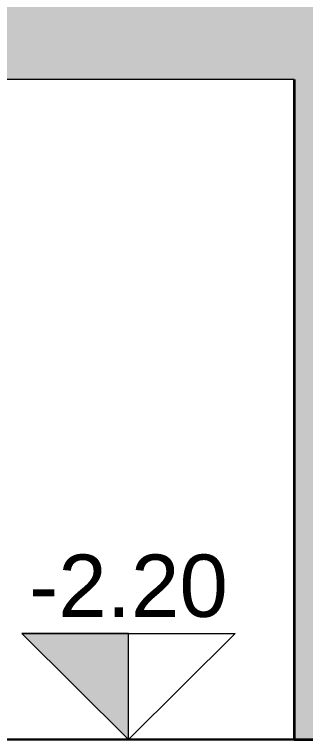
# Model space of a CAD drawing. Header units: metres. Extents: x 42 to 294, y -52 to 32.
# Drawn here: x 234.775 to 235.876, y -2.666 to 0.08 of the extents above; entities that cross this region are included whole.
import ezdxf

# ---------------------------------------------------------------- set-up
doc = ezdxf.new("R2010")
doc.units = ezdxf.units.M
doc.header["$LTSCALE"] = 0.15
doc.layers.get('0').update_dxf_attribs({"lineweight": 20})
doc.layers.add('A-FLOROTM', color=6, linetype='Continuous', lineweight=13)
doc.layers.add('A-WALL', color=2, linetype='Continuous', lineweight=30)
doc.layers.add('MUROS', color=11, linetype='Continuous')
doc.styles.get("Standard").update_dxf_attribs({"font": 'arial.ttf', "height": 0.15})

msp = doc.modelspace()

# ---------------------------------------------------------------- hatches: boundary and pattern name
at = {"ltscale": 0.1}
h = msp.add_hatch(color=256, dxfattribs=at)
h.paths.add_polyline_path([(235.2061, 8.9362), (234.8023, 8.9362), (235.2061, 8.5342)])
h.paths.add_polyline_path([(235.2061, 6.1362), (234.8023, 6.1362), (235.2061, 5.7342)])
h.paths.add_polyline_path([(235.2061, 3.3362), (234.8023, 3.3362), (235.2061, 2.9342)])
h.paths.add_polyline_path([(235.2061, 0.5362), (234.8023, 0.5362), (235.2061, 0.1342)])
h.paths.add_polyline_path([(235.2061, -2.2638), (234.8023, -2.2638), (235.2061, -2.6658)])
at = {"layer": 'MUROS', "ltscale": 0.1}
h = msp.add_hatch(color=256, dxfattribs=at)
h.paths.add_polyline_path([(238.7077, 6.6342), (238.4077, 6.6342), (238.4077, 5.7342), (237.0327, 5.7342), (237.0327, 8.2342), (238.4077, 8.2342), (238.4077, 7.8342), (238.7077, 7.8342), (238.7077, 9.4342), (238.4077, 9.4342), (238.4077, 8.5342), (237.0327, 8.5342), (237.0327, 11.0342), (238.4077, 11.0342), (238.4077, 10.6342), (238.7077, 10.6342), (238.7077, 12.2342), (238.4077, 12.2342), (238.4077, 11.3342), (237.0327, 11.3342), (237.0327, 13.8342), (238.4077, 13.8342), (238.4077, 13.4342), (238.7077, 13.4342), (238.7077, 15.0342), (238.4077, 15.0342), (238.4077, 14.1342), (237.0327, 14.1342), (237.0327, 16.6342), (238.4077, 16.6342), (238.4077, 16.2342), (238.7077, 16.2342), (238.7077, 17.8342), (238.4077, 17.8342), (238.4077, 16.9342), (237.0327, 16.9342), (237.0327, 19.4342), (238.4077, 19.4342), (238.4077, 19.0342), (238.7077, 19.0342), (238.7077, 19.4342), (238.7077, 19.7342), (238.7077, 20.7342), (238.5577, 20.7342), (238.5577, 19.7342), (237.0327, 19.7342), (237.0327, 22.2342), (236.8827, 22.2342), (232.0327, 22.2342), (231.7327, 22.2342), (231.7327, 21.7342), (232.0327, 21.7342), (232.0327, 21.9342), (235.8327, 21.9342), (235.8327, 19.7342), (234.7327, 19.7342), (234.7327, 19.4342), (235.8327, 19.4342), (235.8327, 16.9342), (234.7327, 16.9342), (234.7327, 16.6342), (235.8327, 16.6342), (235.8327, 14.1342), (234.7327, 14.1342), (234.7327, 13.8342), (235.8327, 13.8342), (235.8327, 11.3342), (234.7327, 11.3342), (234.7327, 11.0342), (235.8327, 11.0342), (235.8327, 8.5342), (234.7327, 8.5342), (234.7327, 8.2342), (234.7477, 8.2342), (235.8327, 8.2342), (235.8327, 5.7342), (234.7327, 5.7342), (234.7327, 5.4342), (234.7477, 5.4342), (235.8327, 5.4342), (235.8327, 2.9342), (234.7327, 2.9342), (234.7327, 2.6342), (234.7477, 2.6342), (235.8327, 2.6342), (235.8327, 0.1342), (234.7327, 0.1342), (234.7327, -0.1658), (234.7477, -0.1658), (235.8327, -0.1658), (235.8327, -2.6658), (235.9827, -2.6658), (235.9827, -0.1658), (236.8827, -0.1658), (236.8827, -2.6658), (237.0327, -2.6658), (237.0327, -0.1658), (245.6827, -0.1658), (245.6827, -0.4658), (245.6827, -2.6658), (245.8327, -2.6658), (245.8327, 2.9342), (245.6827, 2.9342), (245.6827, 0.1342), (238.7077, 0.1342), (238.7077, 1.0342), (238.4077, 1.0342), (238.4077, 0.1342), (237.0327, 0.1342), (237.0327, 2.6342), (238.4077, 2.6342), (238.4077, 2.2342), (238.7077, 2.2342), (238.7077, 3.8342), (238.4077, 3.8342), (238.4077, 2.9342), (237.0327, 2.9342), (237.0327, 5.4342), (238.4077, 5.4342), (238.4077, 5.0342), (238.7077, 5.0342)])
h.paths.add_polyline_path([(236.8827, 5.4342), (236.8827, 2.9342), (235.9827, 2.9342), (235.9827, 5.4342)], flags=16)
h.paths.add_polyline_path([(236.8827, 5.7342), (235.9827, 5.7342), (235.9827, 8.2342), (236.8827, 8.2342)], flags=16)
h.paths.add_polyline_path([(236.8827, 2.6342), (236.8827, 0.1342), (235.9827, 0.1342), (235.9827, 2.6342)], flags=16)
h.paths.add_polyline_path([(236.8827, 8.5342), (235.9827, 8.5342), (235.9827, 11.0342), (236.8827, 11.0342)], flags=16)
h.paths.add_polyline_path([(236.8827, 11.3342), (235.9827, 11.3342), (235.9827, 13.8342), (236.8827, 13.8342)], flags=16)
h.paths.add_polyline_path([(236.8827, 14.1342), (235.9827, 14.1342), (235.9827, 16.6342), (236.8827, 16.6342)], flags=16)
h.paths.add_polyline_path([(236.8827, 16.9342), (235.9827, 16.9342), (235.9827, 19.4342), (236.8827, 19.4342)], flags=16)
h.paths.add_polyline_path([(236.8827, 19.7342), (235.9827, 19.7342), (235.9827, 21.9342), (236.8827, 21.9342)], flags=16)
h.paths.add_polyline_path([(236.5144, 0.1336), (236.5144, 0.6164), (236.2053, 0.6164), (236.2053, 0.1336)], flags=24)
h.paths.add_polyline_path([(236.5146, 1.1447), (236.5146, 1.6275), (236.2054, 1.6275), (236.2054, 1.1447)], flags=8)
h.paths.add_polyline_path([(236.5144, 2.9542), (236.5144, 3.437), (236.2053, 3.437), (236.2053, 2.9542)], flags=8)
h.paths.add_polyline_path([(236.5146, 3.9447), (236.5146, 4.4275), (236.2054, 4.4275), (236.2054, 3.9447)], flags=8)
h.paths.add_polyline_path([(236.5144, 5.8069), (236.5144, 6.2897), (236.2053, 6.2897), (236.2053, 5.8069)], flags=8)
h.paths.add_polyline_path([(236.5146, 6.7447), (236.5146, 7.2275), (236.2054, 7.2275), (236.2054, 6.7447)], flags=8)
h.paths.add_polyline_path([(236.5144, 8.568), (236.5144, 9.0508), (236.2053, 9.0508), (236.2053, 8.568)], flags=8)
h.paths.add_polyline_path([(236.5146, 9.5447), (236.5146, 10.0275), (236.2054, 10.0275), (236.2054, 9.5447)], flags=8)
h.paths.add_polyline_path([(236.5144, 11.4022), (236.5144, 11.8851), (236.2053, 11.8851), (236.2053, 11.4022)], flags=8)
h.paths.add_polyline_path([(236.5146, 12.3447), (236.5146, 12.8275), (236.2054, 12.8275), (236.2054, 12.3447)], flags=8)
h.paths.add_polyline_path([(236.5144, 14.2018), (236.5144, 14.6847), (236.2053, 14.6847), (236.2053, 14.2018)], flags=8)
h.paths.add_polyline_path([(236.5146, 15.1447), (236.5146, 15.6275), (236.2054, 15.6275), (236.2054, 15.1447)], flags=8)
h.paths.add_polyline_path([(236.5144, 17.0206), (236.5144, 17.5035), (236.2053, 17.5035), (236.2053, 17.0206)], flags=8)
h.paths.add_polyline_path([(236.5146, 17.9447), (236.5146, 18.4275), (236.2054, 18.4275), (236.2054, 17.9447)], flags=8)
h.paths.add_polyline_path([(236.5144, 19.8662), (236.5144, 20.3491), (236.2053, 20.3491), (236.2053, 19.8662)], flags=8)
h.paths.add_polyline_path([(236.5146, 20.5947), (236.5146, 21.0775), (236.2054, 21.0775), (236.2054, 20.5947)], flags=8)

# ---------------------------------------------------------------- linework, layer by layer
for p, q in [((234.8023, -2.2638), (235.2061, -2.6658)), ((234.8023, -2.2638), (235.6099, -2.2638)), ((235.2061, -2.2638), (234.8023, -2.2638)), ((234.8023, -2.2638), (235.2061, -2.6658)), ((235.2061, -2.2638), (234.8023, -2.2638)), ((234.8023, -2.2638), (235.2061, -2.6658)), ((235.6099, -2.2638), (235.2061, -2.6658)), ((235.2061, -2.6658), (235.2061, -2.2638)), ((235.2061, -2.6658), (235.2061, -2.2638)), ((235.2061, -2.6658), (235.2061, -2.2638))]:
    msp.add_line(p, q)
at = {"layer": 'A-FLOROTM'}
msp.add_line((235.8327, -0.1658), (234.7327, -0.1658), dxfattribs=at)
at = {"layer": 'A-WALL', "lineweight": 35}
for p, q in [((235.8327, -0.1658), (235.8327, -2.6658)), ((235.8327, -2.6658), (235.9827, -2.6658))]:
    msp.add_line(p, q, dxfattribs=at)
at = {"layer": 'A-WALL'}
msp.add_line((234.7327, -2.6658), (235.8327, -2.6658), dxfattribs=at)

# ---------------------------------------------------------------- texts
at = {"insert": (235.2066, -1.9655), "char_height": 0.236048, "width": 0.89568, "attachment_point": 2, "line_spacing_factor": 0.938532}
msp.add_mtext('\\fArial|b0|i0|c0|p34|;-2.20', dxfattribs=at)

doc.saveas('drawing.dxf')
